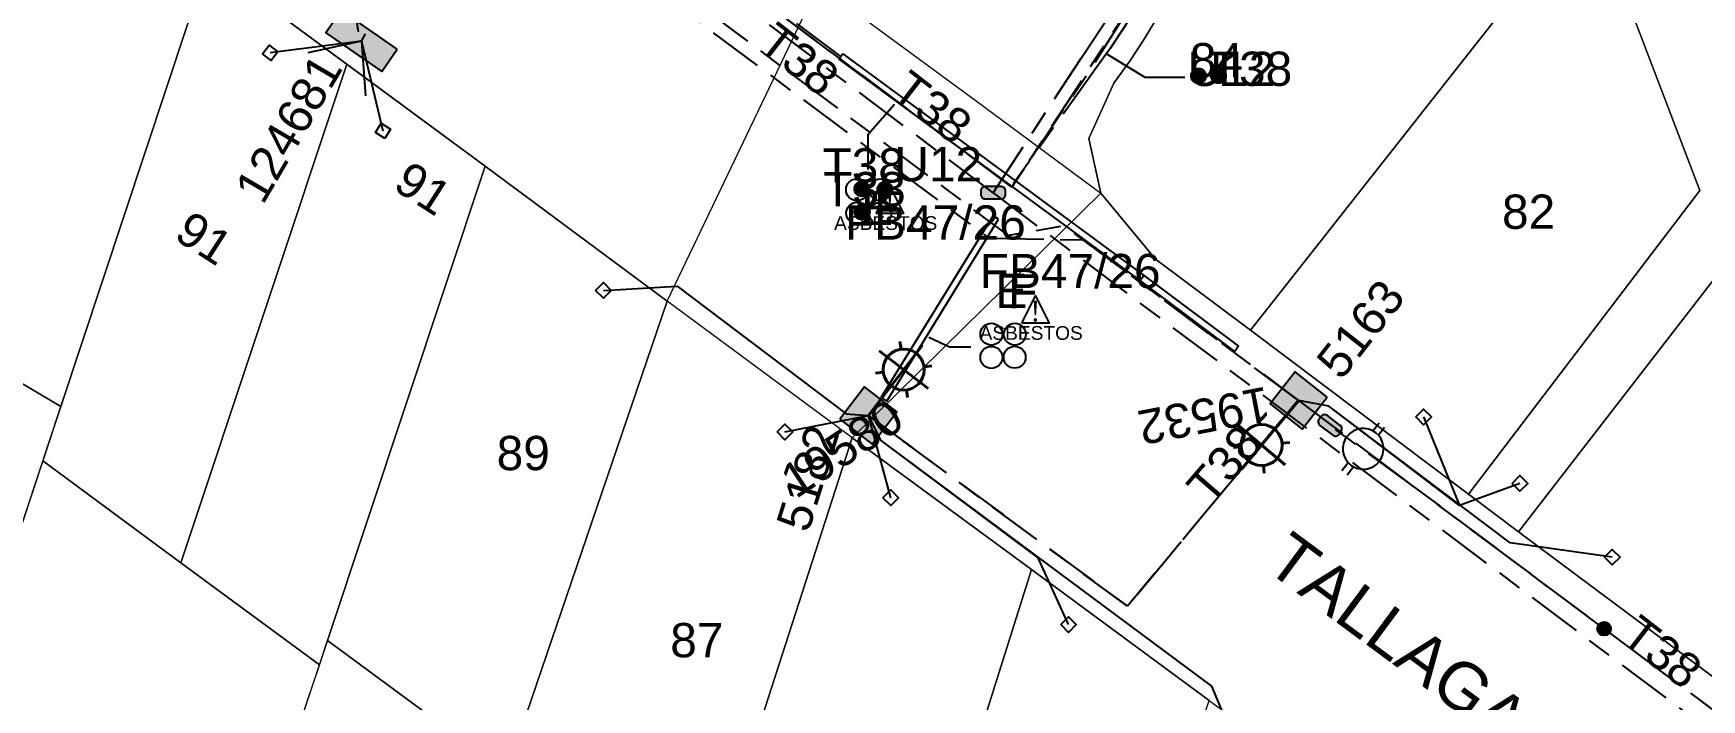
# Model space of a CAD drawing. Header units: metres. Extents: x 301341 to 310479, y 6262403 to 6265281.
# Drawn here: x 303039.4 to 303161.2, y 6264592.8 to 6264641.4 of the extents above; entities that cross this region are included whole.
import ezdxf
from ezdxf.enums import TextEntityAlignment as Align

# ---------------------------------------------------------------- set-up
doc = ezdxf.new("R2010")
doc.units = ezdxf.units.M
doc.linetypes.add('Cable Exist UG', pattern=[8.2, 4, -1.2, 1.8, -1.2])
doc.layers.get('0').update_dxf_attribs({"color": 6})
for name, color, linetype in [('_User Miscellaneous10', 7, 'Continuous'), ('_User Miscellaneous11', 7, 'Continuous'), ('_User Miscellaneous8', 7, 'Continuous'), ('_User Miscellaneous9', 7, 'Continuous'), ('_User_HV_Exist', 7, 'Continuous'), ('_User_SL_Exist', 7, 'Continuous'), ('Duct_SP_EXT', 7, 'Continuous'), ('Equip_LV_EXT', 7, 'Continuous'), ('Equip_SL_EXT', 7, 'Continuous'), ('Equip_SP_SL_EXT', 7, 'Continuous'), ('Mains_LV_EXT', 7, 'Continuous'), ('Mains_SL_EXT', 7, 'Continuous'), ('Services_SP_EXT', 7, 'Continuous'), ('SupportsUG_SP_LV_EXT', 7, 'Continuous'), ('SupportsUG_SP_LV_SL_EXT', 7, 'Continuous'), ('Trench_SP_EXT', 7, 'Continuous')]:
    doc.layers.add(name, color=color, linetype=linetype)
for name, color, linetype, lineweight in [('Cadastre Land Parcels_SP_EXT', 9, 'Continuous', 5), ('Cadastre Road Names_SP_HV_LV_SL_EXT', 9, 'Continuous', 5), ('Cadastre Roads_SP_EXT', 9, 'Continuous', 5)]:
    doc.layers.add(name, color=color, linetype=linetype, lineweight=lineweight)
doc.styles.add('COLUMN_LABEL', font='arial.ttf')
doc.styles.add('iecARIAL', font='arial.ttf', dxfattribs={"height": 2})
doc.styles.add('iecNAME', font='times.ttf')
doc.styles.add('POLE_LABEL', font='arial.ttf')
doc.styles.get("Standard").update_dxf_attribs({"font": 'arial.ttf'})

# ---------------------------------------------------------------- blocks, each defined once
blk = doc.blocks.new('COLUMN_EXT')
blk.add_hatch(color=256).paths.add_polyline_path([(-1.49, 1.48), (-1.49, -1.49), (1.48, -1.49), (1.48, 1.48)])
blk.add_lwpolyline([(-1.49, -1.49), (1.48, -1.49), (1.48, 1.48), (-1.49, 1.48)], close=True)
for tag, height, style, flags, p in [('ASSET_NUM', 2.5, 'COLUMN_LABEL', 8, (2, 2)), ('STRUCTURE_PLANT_NUMBER', 0.2, 'POLE_LABEL', 9, (1.81, 0.03)), ('STREET_CODE', 0.2, 'COLUMN_LABEL', 9, (1.81, -0.2))]:
    blk.add_attdef(tag, text='', height=height, dxfattribs=dict(style=style, flags=flags)).set_placement(p, align=Align.MIDDLE_LEFT)
at = {"flags": 9}
for tag, p in [('COLUMN_TYPE', (1.81, -0.4)), ('OWNED_BY', (1.81, -0.6)), ('STATE', (1.81, -0.8)), ('USAGE', (1.81, -1)), ('LEGEND', (1.81, -1.2)), ('STREETNAME', (1.81, -1.6)), ('SUBURB', (1.81, -1.8)), ('LOCATION', (1.81, -1.4)), ('NOTES', (1.81, -2))]:
    blk.add_attdef(tag, text='', height=0.2, dxfattribs=at).set_placement(p, align=Align.MIDDLE_LEFT)
at = {"flags": 1}
blk.add_attdef('Z', (1.81, -2.35), '', height=0.2, dxfattribs=at)
blk = doc.blocks.new('PILLAR_EXT')
blk.add_hatch(color=256).paths.add_polyline_path([(-2.475, 0.99), (-2.475, -0.99), (2.475, -0.99), (2.475, 0.99)])
blk.add_lwpolyline([(-2.475, -0.99), (2.475, -0.99), (2.475, 0.99), (-2.475, 0.99)], close=True)
at = {"style": 'iecARIAL', "flags": 8}
blk.add_attdef('ASSET_NUM', (1.5, 3.5), '', height=2.5, dxfattribs=at)
for tag, p, flags in [('OWNED_BY', (0, -0.2), 9), ('STATE', (0, -0.4), 9), ('SUPPORT_TYPE', (0, -0.6), 9), ('USAGE', (0, -0.8), 9), ('LEGEND', (0, -1), 9), ('LOCATION', (0, -1.2), 9), ('NOTES', (0, -1.4), 9), ('STREETNAME', (0, -1.8), 9), ('SUBURB', (0, -2), 1), ('PARENT', (0, -1.6), 9)]:
    blk.add_attdef(tag, p, '', height=0.2, dxfattribs=dict(flags=flags))
blk = doc.blocks.new('DUCT_EXT')
blk.add_circle((0, 0.8), 0.8)
at = {"flags": 1}
blk.add_attdef('Z', (0, 0), '', height=0.2, dxfattribs=at)
at = {"flags": 9}
for tag, p in [('DUCT_CODE', (0, 0)), ('XSECT_TYPE', (0, -0.2)), ('STATE', (0, -0.6)), ('FB_REFERENCE', (0, -0.4)), ('NOTES', (0, -0.8))]:
    blk.add_attdef(tag, text='', height=0.2, dxfattribs=at).set_placement(p, align=Align.MIDDLE_LEFT)
blk = doc.blocks.new('SL_LANTERN_EXT')
at = {"lineweight": 40}
for p, q in [((0, 1.97), (0, 6.47)), ((-1.46, 5.68), (-1.06, 5.28)), ((1.46, 5.68), (1.06, 5.28)), ((-2.25, 4.22), (2.25, 4.22)), ((-1.46, 2.76), (-1.06, 3.16)), ((0, 0), (0, 2.72)), ((1.46, 2.76), (1.06, 3.16))]:
    blk.add_line(p, q, dxfattribs=at)
blk.add_circle((0, 4.22), 1.5, dxfattribs=at)
at = {"style": 'iecARIAL', "flags": 8}
blk.add_attdef('ASSET_NUM', (1.5, 1.5), '', height=2.5, dxfattribs=at)
for tag, p, height, flags in [('CONSTRUCTED_VOLTAGE', (0.98, -0.65), 0.2, 9), ('CONTROL_TYPE', (0.98, -0.85), 0.2, 9), ('LANTERN_PURPOSE', (0.98, -1.05), 0.2, 9), ('LANTERN_TYPE', (0.98, -1.25), 0.2, 9), ('LNUMBER', (2.18, -3.25), 2.5, 8), ('OPERATING_VOLTAGE', (0.98, -1.65), 0.2, 9), ('ORIENTATION', (0.98, -1.85), 0.2, 9), ('OWNED_BY', (0.98, -2.05), 0.2, 9), ('STATE', (0.98, -2.25), 0.2, 9), ('NO_PHASES', (0.98, -1.45), 0.2, 9), ('USAGE', (0.98, -2.45), 0.2, 9), ('CEXIST', (0.98, -2.65), 0.2, 9), ('CNEW', (0.98, -2.85), 0.2, 9), ('CNUMBER', (0.98, -3.05), 0.2, 9), ('CREMOVE', (0.98, -3.25), 0.2, 9), ('CREPLACE', (0.98, -3.45), 0.2, 9), ('LKINGHEIGHT', (0.98, -3.65), 0.2, 9), ('LBRACKET', (0.98, -3.85), 0.2, 9), ('LBRACKETVOCAB', (0.98, -4.05), 0.2, 9), ('LCATEGORY', (0.98, -4.25), 0.2, 9), ('LCHARGE1', (0.98, -4.45), 0.2, 9), ('LCHARGE1PERCENT', (0.98, -4.65), 0.2, 9), ('LCHARGE2', (0.98, -4.85), 0.2, 9), ('LCHARGE2PERCENT', (0.98, -5.05), 0.2, 9), ('LCHARGE3', (0.98, -5.25), 0.2, 9), ('LCHARGE3PERCENT', (0.98, -5.45), 0.2, 9), ('LEXIST', (0.98, -5.65), 0.2, 9), ('LLAMP', (0.98, -5.85), 0.2, 9), ('LLAMPVOCAB', (0.98, -6.05), 0.2, 9), ('LMAST', (0.98, -6.25), 0.2, 9), ('LMASTVOCAB', (0.98, -6.45), 0.2, 9), ('LNEW', (0.98, -6.65), 0.2, 9), ('LANTNUMBER', (0.98, -6.85), 0.2, 9), ('LOUTREACH', (0.98, -7.25), 0.2, 9), ('LOUTREACHVOCAB', (0.98, -7.45), 0.2, 9), ('LRATECODE', (0.98, -7.65), 0.2, 9), ('LREMOVE', (0.98, -7.85), 0.2, 9), ('LREPLACE', (0.98, -8.05), 0.2, 9), ('LTYPE', (0.98, -8.25), 0.2, 9), ('LTYPEVOCAB', (0.98, -8.45), 0.2, 9), ('LEGEND', (0.98, -8.65), 0.2, 9), ('STREETNAME', (0.98, -9.25), 0.2, 9), ('SUBURB', (0.98, -9.45), 0.2, 1), ('LOCATION', (0.98, -8.85), 0.2, 9), ('NOTES', (0.98, -9.05), 0.2, 9)]:
    blk.add_attdef(tag, p, '', height=height, dxfattribs=dict(flags=flags))
blk = doc.blocks.new('CCP_EXT')
at = {"flags": 9}
for tag, p in [('STATE', (0, -1.8)), ('LEGEND', (0, -1.4)), ('LIFE_SUPPORT', (0, -1.6)), ('NOTES', (0, -2))]:
    blk.add_attdef(tag, text='', height=0.2, dxfattribs=at).set_placement(p, align=Align.MIDDLE_LEFT)
blk.add_wipeout([(0, 0.57), (0.57, 0), (0, -0.57), (-0.57, 0)])
blk.add_lwpolyline([(-0.57, 0), (0, 0.57), (0.57, 0), (0, -0.57), (-0.57, 0)])
at = {"flags": 1}
blk.add_attdef('Z', (0, 0), '', height=0.2, dxfattribs=at)
at = {"flags": 9}
for tag, p in [('CCP_TYPE', (0, 0)), ('CONSTRUCTED_VOLTAGE', (0, -0.2)), ('OPERATING_VOLTAGE', (0, -0.6)), ('ORIENTATION', (0, -0.8)), ('OWNED_BY', (0, -1)), ('NO_PHASES', (0, -0.4)), ('USAGE', (0, -1.2))]:
    blk.add_attdef(tag, text='', height=0.2, dxfattribs=at).set_placement(p, align=Align.MIDDLE_LEFT)
blk = doc.blocks.new('HV_STJ_EXT')
h = blk.add_hatch(color=256)
edge = h.paths.add_edge_path()
edge.add_ellipse((-0.59, 0.13), major_axis=(0.226, 0.226), ratio=1, start_angle=45, end_angle=135)
edge.add_line((-0.91, 0.13), (-0.91, -0.13))
edge.add_ellipse((-0.59, -0.13), major_axis=(0.226, 0.226), ratio=1, start_angle=135, end_angle=225)
edge.add_line((-0.59, -0.45), (0.59, -0.45))
edge.add_ellipse((0.59, -0.13), major_axis=(-0.226, 0.226), ratio=1, start_angle=135, end_angle=225)
edge.add_line((0.91, -0.13), (0.91, 0.13))
edge.add_ellipse((0.59, 0.13), major_axis=(-0.226, 0.226), ratio=1, start_angle=225, end_angle=315)
edge.add_line((0.59, 0.45), (-0.59, 0.45))
blk.add_lwpolyline([(-0.91, 0.13), (-0.91, -0.13, 0.414214), (-0.59, -0.45), (0.59, -0.45, 0.414214), (0.91, -0.13), (0.91, 0.13, 0.414214), (0.59, 0.45), (-0.59, 0.45, 0.414214)], format="xyb", close=True)
for tag, flags, p in [('ORIENTATION', 9, (1.5, 0)), ('Z', 1, (1.5, -0.8)), ('USAGE', 9, (1.5, -0.2)), ('LEGEND', 9, (1.5, -0.4)), ('NOTES', 9, (1.5, -0.6))]:
    blk.add_attdef(tag, text='', height=0.2, dxfattribs=dict(flags=flags)).set_placement(p, align=Align.MIDDLE_LEFT)
blk = doc.blocks.new('SL_STJ_EXT')
h = blk.add_hatch(color=256)
edge = h.paths.add_edge_path()
edge.add_ellipse((-0.59, 0.13), major_axis=(0.226, 0.226), ratio=1, start_angle=45, end_angle=135)
edge.add_line((-0.91, 0.13), (-0.91, -0.13))
edge.add_ellipse((-0.59, -0.13), major_axis=(0.226, 0.226), ratio=1, start_angle=135, end_angle=225)
edge.add_line((-0.59, -0.45), (0.59, -0.45))
edge.add_ellipse((0.59, -0.13), major_axis=(-0.226, 0.226), ratio=1, start_angle=135, end_angle=225)
edge.add_line((0.91, -0.13), (0.91, 0.13))
edge.add_ellipse((0.59, 0.13), major_axis=(-0.226, 0.226), ratio=1, start_angle=225, end_angle=315)
edge.add_line((0.59, 0.45), (-0.59, 0.45))
blk.add_lwpolyline([(-0.91, 0.13), (-0.91, -0.13, 0.414214), (-0.59, -0.45), (0.59, -0.45, 0.414214), (0.91, -0.13), (0.91, 0.13, 0.414214), (0.59, 0.45), (-0.59, 0.45, 0.414214)], format="xyb", close=True)
at = {"flags": 1}
blk.add_attdef('Z', (0, 0), '', height=0.2, dxfattribs=at)
at = {"flags": 9}
for tag, p in [('ORIENTATION', (0, 0)), ('USAGE', (0, -0.2)), ('LEGEND', (0, -0.4)), ('NOTES', (0, -0.6))]:
    blk.add_attdef(tag, text='', height=0.2, dxfattribs=at).set_placement(p, align=Align.MIDDLE_LEFT)
blk = doc.blocks.new('WARNING_FEATURE_EXT')
at = {"color": 0}
blk.add_lwpolyline([(-0.99, 0), (0, 1.99), (1, 0)], close=True, dxfattribs=at)
at = {"color": 0, "insert": (0, 0.87), "char_height": 1.5, "attachment_point": 5, "line_spacing_factor": 1.5, "style": 'iecNAME'}
blk.add_mtext_dynamic_manual_height_columns('!', width=1.5, gutter_width=4, heights=[0], dxfattribs=at)
at = {"color": 0, "flags": 1}
for tag, p in [('STATE', (1.19, 2.01)), ('HAZMAT_ID', (1.19, 0.72))]:
    blk.add_attdef(tag, p, '', height=0.8, dxfattribs=at)
at = {"color": 0}
blk.add_attdef('WARNING_TYPE', text='', height=0.8, dxfattribs=at).set_placement((-4.07, -1.22), (4.88, -1.22), align=Align.ALIGNED)
at = {"color": 0, "flags": 1}
blk.add_attdef('WARNING_DESC', text='', height=0.8, dxfattribs=at).set_placement((1.19, -0.56), align=Align.MIDDLE_CENTER)
blk = doc.blocks.new('LV_UG_LINKS_OPEN_EXT')
for p, q in [((-0.25, 1.47), (-0.25, 2.22)), ((0.25, 1.47), (0.25, 2.22)), ((-0.25, -1.47), (-0.25, -2.22)), ((0.25, -1.47), (0.25, -2.22))]:
    blk.add_line(p, q)
at = {"flags": 9}
for tag, p in [('ACTUAL_STATUS', (0, 0)), ('CONSTRUCTED_VOLTAGE', (0, -0.2)), ('OPERATING_VOLTAGE', (0, -0.6)), ('ORIENTATION', (0, -0.8)), ('STATE', (0, -1)), ('SWITCH_TYPE', (0, -1.2)), ('NO_PHASES', (0, -0.4)), ('USAGE', (0, -1.4)), ('NOTES', (0, -1.6))]:
    blk.add_attdef(tag, text='', height=0.2, dxfattribs=at).set_placement(p, align=Align.MIDDLE_LEFT)
at = {"flags": 1}
blk.add_attdef('Z', (0, 0), '', height=0.2, dxfattribs=at)
blk.add_wipeout([(-0.25, 1.47), (-0.43, 1.43), (-0.61, 1.36), (-0.77, 1.28), (-0.93, 1.17), (-1.07, 1.05), (-1.19, 0.9), (-1.29, 0.75), (-1.38, 0.58), (-1.44, 0.4), (-1.48, 0.22), (-1.49, 0.03), (-1.49, -0.16), (-1.45, -0.34), (-1.4, -0.52), (-1.32, -0.69), (-1.23, -0.85), (-1.11, -1), (-0.98, -1.13), (-0.83, -1.24), (-0.66, -1.34), (-0.49, -1.41), (-0.31, -1.46), (-0.13, -1.49), (0.06, -1.49), (0.25, -1.47), (0.43, -1.43), (0.61, -1.36), (0.77, -1.28), (0.93, -1.17), (1.07, -1.05), (1.19, -0.9), (1.29, -0.75), (1.38, -0.58), (1.44, -0.4), (1.48, -0.22), (1.49, -0.03), (1.49, 0.16), (1.45, 0.34), (1.4, 0.52), (1.32, 0.69), (1.23, 0.85), (1.11, 1), (0.98, 1.13), (0.83, 1.24), (0.66, 1.34), (0.49, 1.41), (0.31, 1.46), (0.13, 1.49), (-0.06, 1.49)])
blk.add_lwpolyline([(0, -1.49, 1), (0, 1.49, 1)], format="xyb", close=True)
blk = doc.blocks.new('CABLE_LARGE_EXT')
h = blk.add_hatch(color=256)
edge = h.paths.add_edge_path()
edge.add_arc((0, 0.55), 0.55, 0, 360)
blk.add_circle((0, 0.55), 0.55)
at = {"flags": 1}
blk.add_attdef('Z', (0, 0), '', height=0.2, dxfattribs=at)
at = {"flags": 9}
for tag, p in [('COND_CODE', (0, 0)), ('STATE', (0, -0.4)), ('XSECT_SIZE', (0, -0.6)), ('FB_REFERENCE', (0, -0.2)), ('NOTES', (0, -0.8))]:
    blk.add_attdef(tag, text='', height=0.2, dxfattribs=at).set_placement(p, align=Align.MIDDLE_LEFT)
blk = doc.blocks.new('CONNECTOR_NODE_EXT')
h = blk.add_hatch(color=256)
edge = h.paths.add_edge_path()
edge.add_arc((0, 0), 0.5, 0, 360)
blk.add_circle((0, 0), 0.5)
at = {"flags": 1}
blk.add_attdef('Z', (0, 0), '', height=0.2, dxfattribs=at)
at = {"flags": 9}
for tag, p in [('CONNECTOR_TYPE', (0, 0)), ('CONSTRUCTED_VOLTAGE', (0, -0.2)), ('OPERATING_VOLTAGE', (0, -0.6)), ('ORIENTATION', (0, -0.8)), ('SUBTYPE', (0, -1)), ('NO_PHASES', (0, -0.4)), ('USAGE', (0, -1.2)), ('NOTES', (0, -1.4))]:
    blk.add_attdef(tag, text='', height=0.2, dxfattribs=at).set_placement(p, align=Align.MIDDLE_LEFT)

msp = doc.modelspace()

# ---------------------------------------------------------------- linework, layer by layer
at = {"layer": '_User Miscellaneous10'}
for points in [[(303123.48, 6264638.17), (303120.6, 6264638.17), (303117.85, 6264639.87)], [(303100.37, 6264631.47), (303100.37, 6264634.04), (303102.29, 6264636.23)], [(303107.86, 6264618.5), (303106.32, 6264618.5), (303104.8, 6264619.22)]]:
    msp.add_lwpolyline(points, dxfattribs=at)
at = {"layer": '_User Miscellaneous11', "linetype": 'Cable Exist UG'}
for points in [[(303098.37, 6264639.71), (303088, 6264647.52), (303081.36, 6264652.51), (303079.26, 6264654.09)], [(303122.49, 6264648.45), (303121.8, 6264646.85), (303121.8, 6264646.85), (303120.95, 6264645.14), (303120.05, 6264643.49), (303119.08, 6264641.88), (303118.05, 6264640.31), (303116.93, 6264638.75), (303110.98, 6264630.44)], [(303063.4, 6264640.84), (303058.92, 6264639.87)], [(303063.4, 6264640.84), (303063.72, 6264636.27)]]:
    msp.add_lwpolyline(points, dxfattribs=at)
at = {"layer": '_User_HV_Exist', "linetype": 'Cable Exist UG'}
msp.add_lwpolyline([(303109.5, 6264629.77), (303115.92, 6264639.6), (303118.91, 6264644.12), (303120.51, 6264647.17), (303122.05, 6264650.76), (303123.53, 6264655.36), (303124.1, 6264657.78), (303124.8, 6264662.78), (303124.97, 6264666.13), (303124.93, 6264669.43), (303124.7, 6264672.29), (303123.9, 6264677.26), (303119.98, 6264693.34), (303114.76, 6264714.78), (303103.1, 6264762.49), (303110.77, 6264764.83)], dxfattribs=at)
at = {"layer": '_User_SL_Exist', "linetype": 'Cable Exist UG'}
for points in [[(303125.81, 6264662.9), (303124.68, 6264655.83), (303123.24, 6264651.31), (303120.42, 6264644.81), (303110.87, 6264630.19), (303071.75, 6264659.35)], [(303154.09, 6264597.96), (303172.72, 6264584.04)]]:
    msp.add_lwpolyline(points, dxfattribs=at)
at = {"layer": 'Cadastre Land Parcels_SP_EXT', "linetype": 'Continuous'}
for points in [[(303052.21, 6264646.61), (303044.52, 6264651.67), (303042.42, 6264653.11), (303040.29, 6264654.51), (303038.09, 6264655.86), (303027.11, 6264622.67), (303041.44, 6264614.17), (303052.21, 6264646.61)], [(303181.2, 6264650.33), (303179.73, 6264654.02), (303152.99, 6264651.11), (303161.09, 6264629.93), (303144.2, 6264607.77), (303147.84, 6264605.03), (303164.99, 6264627.2), (303181.36, 6264615.22), (303191.52, 6264628.43), (303188.51, 6264633.88), (303186.23, 6264638.03), (303181.2, 6264650.33)], [(303152.99, 6264651.11), (303124.09, 6264647.87), (303123.32, 6264646.1), (303122.46, 6264644.35), (303121.52, 6264642.64), (303120.52, 6264640.97), (303119.45, 6264639.34), (303118.31, 6264637.76), (303116.49, 6264633.72), (303117.36, 6264629.74), (303121.36, 6264624.92), (303128.28, 6264619.74), (303152.99, 6264651.11)], [(303144.2, 6264607.77), (303161.09, 6264629.93), (303152.99, 6264651.11), (303128.28, 6264619.74), (303144.2, 6264607.77)], [(303062.32, 6264639.15), (303052.21, 6264646.61), (303041.44, 6264614.17), (303040.13, 6264610.21), (303050.22, 6264602.77), (303062.32, 6264639.15)], [(303060.91, 6264597.09), (303072.42, 6264631.7), (303062.32, 6264639.15), (303050.22, 6264602.77), (303060.32, 6264595.33), (303060.91, 6264597.09)], [(303085.71, 6264621.86), (303072.42, 6264631.7), (303060.91, 6264597.09), (303073.99, 6264587.46), (303085.71, 6264621.86)], [(303181.36, 6264615.22), (303164.99, 6264627.2), (303147.84, 6264605.03), (303164.2, 6264592.85), (303181.36, 6264615.22)], [(303041.44, 6264614.17), (303027.11, 6264622.67), (303016.11, 6264589.39), (303031.52, 6264584.19), (303041.44, 6264614.17)], [(303099.21, 6264611.9), (303085.71, 6264621.86), (303073.99, 6264587.46), (303082.75, 6264581.05), (303088, 6264577.14), (303099.21, 6264611.9)], [(303112.29, 6264602.27), (303099.21, 6264611.9), (303088, 6264577.14), (303095.81, 6264571.4), (303101.29, 6264567.38), (303112.29, 6264602.27)], [(303060.32, 6264595.33), (303050.22, 6264602.77), (303040.13, 6264610.21), (303031.52, 6264584.19), (303033.62, 6264583.43), (303035.68, 6264582.59), (303037.71, 6264581.66), (303039.71, 6264580.66), (303041.66, 6264579.58), (303043.57, 6264578.43), (303045.43, 6264577.2), (303047.25, 6264575.9), (303049.01, 6264574.53), (303050.72, 6264573.1), (303052.38, 6264571.6), (303060.32, 6264595.33)], [(303125.27, 6264592.72), (303112.29, 6264602.27), (303101.29, 6264567.38), (303108.59, 6264562.01), (303113.89, 6264558.12), (303125.27, 6264592.72)], [(303082.75, 6264581.05), (303073.99, 6264587.46), (303060.91, 6264597.09), (303052.38, 6264571.6), (303053.92, 6264570.09), (303055.41, 6264568.53), (303056.86, 6264566.92), (303058.24, 6264565.27), (303059.57, 6264563.56), (303060.84, 6264561.81), (303062.04, 6264560.02), (303063.19, 6264558.19), (303064.27, 6264556.32), (303082.75, 6264581.05)]]:
    msp.add_lwpolyline(points, close=True, dxfattribs=at)
at = {"layer": 'Cadastre Roads_SP_EXT', "linetype": 'Continuous'}
msp.add_lwpolyline([(303096.75, 6264644.95), (303108.25, 6264636.47), (303117.36, 6264629.74), (303116.49, 6264633.72), (303118.31, 6264637.76), (303119.45, 6264639.34), (303120.52, 6264640.97), (303121.52, 6264642.64)], dxfattribs=at)
at = {"layer": 'Duct_SP_EXT'}
for p, q in [((303098.23, 6264639.52), (303098.37, 6264639.71)), ((303098.23, 6264639.52), (303110.86, 6264630.23)), ((303098.52, 6264639.9), (303098.37, 6264639.71)), ((303098.52, 6264639.9), (303111.15, 6264630.61)), ((303111.15, 6264630.61), (303111, 6264630.42)), ((303111.15, 6264630.61), (303111, 6264630.42)), ((303111.15, 6264630.61), (303120.48, 6264623.75)), ((303110.86, 6264630.23), (303111, 6264630.42)), ((303110.86, 6264630.23), (303111, 6264630.42)), ((303110.86, 6264630.23), (303120.2, 6264623.36)), ((303101.33, 6264614.82), (303109.5, 6264628.09)), ((303101.74, 6264614.57), (303109.9, 6264627.84)), ((303109.5, 6264628.09), (303109.7, 6264627.96)), ((303109.9, 6264627.84), (303109.7, 6264627.96)), ((303120.2, 6264623.36), (303120.34, 6264623.55)), ((303120.2, 6264623.36), (303120.34, 6264623.55)), ((303120.2, 6264623.36), (303120.2, 6264623.36)), ((303120.2, 6264623.36), (303127.11, 6264618.19)), ((303120.48, 6264623.75), (303120.34, 6264623.55)), ((303120.48, 6264623.75), (303120.34, 6264623.55)), ((303120.48, 6264623.75), (303120.48, 6264623.75)), ((303120.48, 6264623.75), (303127.4, 6264618.57)), ((303127.11, 6264618.19), (303127.26, 6264618.38)), ((303127.4, 6264618.57), (303127.26, 6264618.38)), ((303101.33, 6264614.82), (303101.53, 6264614.69)), ((303101.74, 6264614.57), (303101.53, 6264614.69))]:
    msp.add_line(p, q, dxfattribs=at)
at = {"layer": 'Mains_LV_EXT', "linetype": 'Cable Exist UG', "flags": 128}
for points in [[(303061.63, 6264666.81), (303060.83, 6264665.04), (303060.83, 6264665.04), (303069.55, 6264658.5), (303070.03, 6264658.02), (303070.03, 6264658.02), (303062.96, 6264642.77), (303063.22, 6264640.97)], [(303073.64, 6264657.95), (303110.87, 6264630.19), (303116.92, 6264639.27), (303120.42, 6264644.81), (303122.85, 6264650.09), (303124.68, 6264655.83), (303125.38, 6264660.19)]]:
    msp.add_lwpolyline(points, dxfattribs=at)
at = {"layer": 'Trench_SP_EXT', "linetype": 'Cable Exist UG'}
msp.add_lwpolyline([(303063.4, 6264640.84), (303063.69, 6264641.38)], dxfattribs=at)

# ---------------------------------------------------------------- block references
at = {"layer": '_User Miscellaneous10'}
for p in [(303124.49, 6264637.75), (303125.94, 6264637.76), (303099.92, 6264629.5), (303101.6, 6264629.47), (303099.94, 6264627.81)]:
    msp.add_blockref('CABLE_LARGE_EXT', p, dxfattribs=at)
for p, rotation in [((303098.76, 6264629.99), 269.9999999999998), ((303100.45, 6264629.98), 269.9999999999998), ((303098.77, 6264628.28), 269.9999999999998), ((303100.46, 6264628.27), 269.9999999999998), ((303109.37, 6264620.25), 180.0000000000001), ((303111.08, 6264620.25), 180.0000000000001), ((303109.37, 6264618.56), 180.0000000000001), ((303111.07, 6264618.57), 180.0000000000001)]:
    msp.add_blockref('DUCT_EXT', p, dxfattribs=dict(at, rotation=rotation))
at = {"layer": '_User_HV_Exist'}
msp.add_blockref('HV_STJ_EXT', (303109.5, 6264629.77), dxfattribs=at)
at = {"layer": 'Duct_SP_EXT'}
ref = msp.add_blockref('WARNING_FEATURE_EXT', (303101.96, 6264628.27), dxfattribs=at)
ref.add_attrib('WARNING_TYPE', 'ASBESTOS', (303097.89, 6264627.06), dxfattribs={"layer": '0', "height": 1})
ref = msp.add_blockref('WARNING_FEATURE_EXT', (303112.58, 6264620.25), dxfattribs=at)
ref.add_attrib('WARNING_TYPE', 'ASBESTOS', (303108.51, 6264619.04), dxfattribs={"layer": '0', "height": 1})
at = {"layer": 'Equip_SL_EXT', "rotation": 142.5945296278344}
msp.add_blockref('SL_STJ_EXT', (303134.09, 6264612.8), dxfattribs=at)
at = {"layer": 'Equip_SL_EXT'}
msp.add_blockref('CONNECTOR_NODE_EXT', (303154.09, 6264597.96), dxfattribs=at)
at = {"layer": 'Equip_SP_SL_EXT'}
ref = msp.add_blockref('SL_LANTERN_EXT', (303100.4, 6264613.52), dxfattribs=dict(at, rotation=322.49320959056))
ref.add_attrib('ASSET_NUM', '19580', dxfattribs={"layer": '_User Miscellaneous9', "height": 2.5, "rotation": 33.5375, "style": 'iecARIAL'}).set_placement((303102.5, 6264613.8), align=Align.MIDDLE_RIGHT)
ref = msp.add_blockref('SL_LANTERN_EXT', (303131.79, 6264614.61), dxfattribs=dict(at, rotation=140.2436768198165))
ref.add_attrib('ASSET_NUM', '19532', dxfattribs={"layer": '_User Miscellaneous9', "height": 2.5, "rotation": 190.9195, "style": 'iecARIAL'}).set_placement((303129.67, 6264614.42), align=Align.MIDDLE_LEFT)
at = {"layer": 'SupportsUG_SP_LV_EXT'}
ref = msp.add_blockref('PILLAR_EXT', (303063.4, 6264640.84), dxfattribs=dict(at, rotation=145.3358795487155))
ref.add_attrib('ASSET_NUM', '124681', dxfattribs={"layer": '0', "height": 2.5, "rotation": 59.6024, "style": 'iecARIAL'}).set_placement((303061.01, 6264639.5), align=Align.MIDDLE_RIGHT)
at = {"layer": 'SupportsUG_SP_LV_SL_EXT'}
ref = msp.add_blockref('COLUMN_EXT', (303131.79, 6264614.61), dxfattribs=dict(at, rotation=141.8692378157443))
ref.add_attrib('ASSET_NUM', '5163', dxfattribs={"layer": '0', "height": 2.5, "rotation": 51.9777, "style": 'COLUMN_LABEL'}).set_placement((303133.92, 6264616.78), align=Align.MIDDLE_LEFT)
ref = msp.add_blockref('COLUMN_EXT', (303100.4, 6264613.52), dxfattribs=dict(at, rotation=322.4932096119414))
ref.add_attrib('ASSET_NUM', '5182', dxfattribs={"layer": '0', "height": 2.5, "rotation": 72.6915, "style": 'COLUMN_LABEL'}).set_placement((303095.93, 6264613.04), align=Align.TOP_RIGHT)

# ---------------------------------------------------------------- texts
at = {"layer": '_User Miscellaneous10'}
for s, p in [('U12', (303123.69, 6264637.56)), ('T38', (303125.31, 6264637.57)), ('T38', (303097.04, 6264630.52)), ('U12', (303102.29, 6264630.61)), ('T38', (303097.1, 6264628.79)), ('E', (303099.87, 6264627.41)), ('F', (303100.8, 6264627.38)), ('FB47/26', (303098.68, 6264626.35)), ('FB47/26', (303108.52, 6264622.81)), ('E', (303109.66, 6264621.36)), ('F', (303110.59, 6264621.33))]:
    msp.add_text(s, height=2.5, dxfattribs=at).set_placement(p)
at = {"layer": '_User Miscellaneous8'}
for rotation, p in [(322.1844, (303092.2, 6264640.37)), (322.1731, (303101.91, 6264636.87)), (49.1517, (303125.35, 6264606.87)), (322.1274, (303155.19, 6264597.13))]:
    msp.add_text('T38', height=2.5, rotation=rotation, dxfattribs=at).set_placement(p)
at = {"layer": 'Cadastre Land Parcels_SP_EXT'}
for s, p in [('84', (303123.85, 6264638.19)), ('82', (303146.64, 6264627.14)), ('89', (303073.26, 6264609.53)), ('87', (303085.93, 6264595.88))]:
    msp.add_text(s, height=2.5, dxfattribs=at).set_placement(p)
for rotation, p in [(327.243, (303065.59, 6264630.09)), (327.2396, (303049.61, 6264626.46))]:
    msp.add_text('91', height=2.5, rotation=rotation, dxfattribs=at).set_placement(p)

# ---------------------------------------------------------------- next in the draw order: block references
at = {"layer": 'Services_SP_EXT'}
for p, rotation in [((303056.73, 6264639.98), 7.335879431349666), ((303064.96, 6264634.29), 103.3358796696307)]:
    msp.add_blockref('CCP_EXT', p, dxfattribs=dict(at, rotation=rotation))
for p in [(303081.05, 6264622.65), (303140.92, 6264613.41), (303094.3, 6264612.32), (303147.95, 6264608.56), (303102.02, 6264607.52), (303154.69, 6264603.18), (303115, 6264598.26)]:
    msp.add_blockref('CCP_EXT', p, dxfattribs=at)

# ---------------------------------------------------------------- next in the draw order: linework, layer by layer
at = {"layer": '_User_HV_Exist', "linetype": 'Cable Exist UG'}
msp.add_lwpolyline([(303109.5, 6264629.77), (303047.04, 6264676.64), (302954.09, 6264709.01), (302918.75, 6264603.69), (302906.16, 6264602.28), (302904.36, 6264602.46)], dxfattribs=at)
at = {"layer": '_User_SL_Exist', "linetype": 'Cable Exist UG'}
msp.add_lwpolyline([(303071.75, 6264659.35), (303075.92, 6264651.25), (303109.2, 6264626.45), (303116.08, 6264626.33), (303131.79, 6264614.61)], dxfattribs=at)
at = {"layer": 'Cadastre Roads_SP_EXT', "linetype": 'Continuous'}
msp.add_lwpolyline([(303038.09, 6264655.86), (303040.29, 6264654.51), (303042.42, 6264653.11), (303044.52, 6264651.67), (303052.21, 6264646.61), (303072.42, 6264631.7), (303085.71, 6264621.86), (303091.51, 6264634), (303096.75, 6264644.95), (303092.22, 6264646.47), (303082.39, 6264653.86), (303062.89, 6264668.5), (303048.06, 6264679.62), (303033.78, 6264684.54)], dxfattribs=at)
msp.add_lwpolyline([(303128.28, 6264619.74), (303121.36, 6264624.92), (303117.36, 6264629.74), (303107.38, 6264619.93), (303099.21, 6264611.9), (303112.29, 6264602.27), (303125.27, 6264592.72), (303138.08, 6264583.35), (303154.1, 6264571.56), (303166.88, 6264562.19), (303181.2, 6264551.66), (303193.55, 6264542.51), (303213.06, 6264528.19), (303216.22, 6264525.05), (303224.83, 6264534.47), (303231.99, 6264542.32), (303217.37, 6264553.26), (303203.49, 6264563.6), (303188.36, 6264574.88), (303176.29, 6264583.87), (303164.2, 6264592.85), (303147.84, 6264605.03), (303144.2, 6264607.77), (303128.28, 6264619.74)], close=True, dxfattribs=at)
at = {"layer": 'Mains_LV_EXT', "linetype": 'Cable Exist UG', "flags": 128}
for points in [[(303131.79, 6264614.61), (303114.71, 6264627.35), (303110.62, 6264626.65), (303071.32, 6264655.94), (303071.75, 6264659.35)], [(303100.4, 6264613.52), (303119.3, 6264599.6), (303131.79, 6264614.61)]]:
    msp.add_lwpolyline(points, dxfattribs=at)
at = {"layer": 'Mains_SL_EXT', "linetype": 'Cable Exist UG'}
msp.add_lwpolyline([(303131.79, 6264614.61), (303119.3, 6264599.6), (303100.4, 6264613.52)], dxfattribs=at)
at = {"layer": 'Services_SP_EXT'}
for points in [[(303063.4, 6264640.84), (303056.73, 6264639.98)], [(303063.4, 6264640.84), (303064.96, 6264634.29)], [(303081.05, 6264622.65), (303086.43, 6264622.96), (303098.76, 6264613.65), (303100.4, 6264613.52)], [(303094.3, 6264612.32), (303100.4, 6264613.52)], [(303102.02, 6264607.52), (303100.4, 6264613.52)], [(303115, 6264598.26), (303112.78, 6264603.13), (303101.32, 6264611.7), (303100.4, 6264613.52)], [(303127.74, 6264588.29), (303125.46, 6264593.76), (303101.32, 6264611.7), (303100.4, 6264613.52)]]:
    msp.add_lwpolyline(points, dxfattribs=at)

# ---------------------------------------------------------------- next in the draw order: texts
at = {"layer": 'Cadastre Road Names_SP_HV_LV_SL_EXT'}
msp.add_text('TALLAGANDRA DR', height=3.5, rotation=323.4652, dxfattribs=at).set_placement((303129.21, 6264602.38))

# ---------------------------------------------------------------- next in the draw order: block references
at = {"layer": 'Equip_LV_EXT', "rotation": 322.1273624178982}
msp.add_blockref('LV_UG_LINKS_OPEN_EXT', (303136.51, 6264611.08), dxfattribs=at)

# ---------------------------------------------------------------- next in the draw order: linework, layer by layer
at = {"layer": '_User_HV_Exist', "linetype": 'Cable Exist UG'}
msp.add_lwpolyline([(303109.5, 6264629.77), (303231.87, 6264537.9), (303237.61, 6264544.54), (303239.04, 6264543.31)], dxfattribs=at)
at = {"layer": '_User_SL_Exist', "linetype": 'Cable Exist UG'}
msp.add_lwpolyline([(303154.09, 6264597.96), (303140.15, 6264608.37), (303134.09, 6264612.8)], dxfattribs=at)
at = {"layer": 'Mains_LV_EXT', "linetype": 'Cable Exist UG', "flags": 128}
for points in [[(303131.79, 6264614.61), (303136.51, 6264611.08)], [(303136.51, 6264611.08), (303175.1, 6264582.27)]]:
    msp.add_lwpolyline(points, dxfattribs=at)
at = {"layer": 'Services_SP_EXT'}
for points in [[(303140.92, 6264613.41), (303143.54, 6264606.95), (303133.99, 6264614.19), (303131.79, 6264614.61)], [(303147.95, 6264608.56), (303143.54, 6264606.95), (303133.99, 6264614.19), (303131.79, 6264614.61)], [(303154.69, 6264603.18), (303147.24, 6264604.23), (303133.99, 6264614.19), (303131.79, 6264614.61)]]:
    msp.add_lwpolyline(points, dxfattribs=at)

doc.saveas('drawing.dxf')
